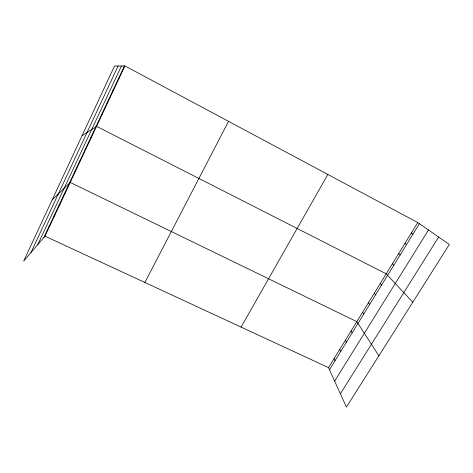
<?xml version="1.0" encoding="UTF-8"?>
<svg xmlns="http://www.w3.org/2000/svg" width="473" height="473" viewBox="0 0 473 473"><rect width="100%" height="100%" fill="white"/><g stroke="black" fill="none" stroke-linecap="round" stroke-linejoin="round"><path stroke-width="0.71" d="M30.916 252.617L118.084 66.001M37.769 244.606L121.437 65.972M43.888 237.458L124.405 65.942M45 236.157L124.943 65.936L417.748 222.547L449.35 244.482L346.425 407.064L328.516 367.639L45 236.157L23.65 261.108L114.507 66.037L124.943 65.936M144.898 282.482L228.542 121.348M241.082 327.091L327.848 174.46M328.516 367.639L417.748 222.547M329.462 369.72L419.403 223.694M334.636 381.108L428.491 230.002M340.383 393.767L438.637 237.044M48.879 226.815L49.961 225.591M53.916 216.084L54.963 214.937M59.001 205.264L60.012 204.194M64.121 194.35L65.103 193.356M52.136 199.955L70.235 182.43L356.808 321.64L378.879 355.802M74.503 172.231L75.408 171.403M79.766 161.033L80.635 160.288M85.069 149.728L85.903 149.072M90.42 138.329L91.212 137.755M82.054 135.71L96.575 126.344L386.21 273.826L412.787 302.241M101.435 114.874L102.144 114.484M107.099 102.812L107.767 102.511M112.811 90.633L113.443 90.432M118.581 78.347L119.166 78.24M411.339 232.97L412.941 234.194M404.977 243.311L406.526 244.6M398.674 253.563L400.17 254.923M392.419 263.739L393.861 265.164M380.239 283.54L381.587 285.095M374.309 293.177L375.615 294.797M368.432 302.738L369.685 304.417M362.596 312.227L363.802 313.966M351.061 330.982L352.178 332.838M345.361 340.253L346.431 342.168M339.703 349.446L340.731 351.421M334.086 358.575L335.079 360.603"/></g></svg>
